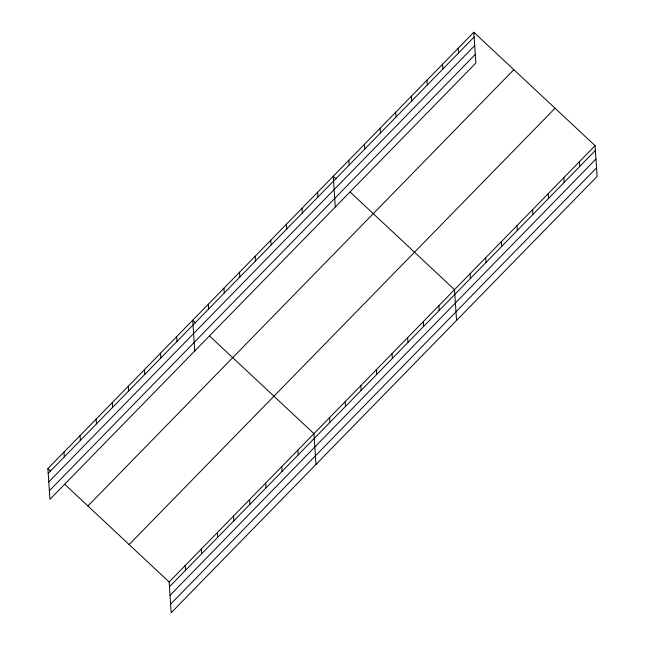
<?xml version="1.0" encoding="UTF-8"?>
<svg xmlns="http://www.w3.org/2000/svg" width="645" height="645" viewBox="0 0 645 645"><rect width="100%" height="100%" fill="white"/><g stroke="black" fill="none" stroke-linecap="round" stroke-linejoin="round"><path stroke-width="0.97" d="M473.817 32.25L475.857 63.008L49.939 499.327L47.891 468.568L473.817 32.25L595.061 145.673L597.109 176.432L171.183 612.75L169.143 581.992L64.742 484.331M48.214 473.349L474.131 37.023M48.778 481.92L474.704 45.602M49.367 490.756L475.292 54.43M87.905 506.003L513.831 69.676M129.129 544.565L555.055 108.239M169.143 581.992L595.061 145.673M169.458 586.765L595.383 150.446M170.03 595.343L595.948 159.017M170.611 604.172L596.536 167.853M336.069 178.867L333.263 176.238L335.303 206.997M350.106 191.992L454.507 289.653L456.555 320.412M195.516 322.847L192.71 320.226L194.75 350.977M209.552 335.981L313.954 433.642L315.994 464.4M47.891 468.568L50.705 471.197M579.444 161.669L579.766 166.442M563.827 177.665L564.149 182.438M548.21 193.669L548.532 198.442M532.593 209.665L532.915 214.438M516.976 225.661L517.29 230.434M501.359 241.657L501.673 246.438M485.741 257.661L486.056 262.434M458.2 48.246L458.514 53.027M470.124 273.657L470.439 278.43M442.583 64.25L442.897 69.023M426.966 80.246L427.28 85.019M438.89 305.657L439.205 310.43M411.349 96.242L411.663 101.015M423.273 321.653L423.588 326.426M395.732 112.246L396.046 117.019M407.656 337.649L407.971 342.422M380.115 128.242L380.429 133.015M392.039 353.654L392.353 358.427M364.498 144.238L364.812 149.011M376.422 369.65L376.736 374.423M348.881 160.234L349.195 165.015M360.805 385.646L361.119 390.418M345.188 401.65L345.502 406.423M317.646 192.234L317.961 197.007M329.571 417.646L329.885 422.419M302.029 208.23L302.344 213.011M286.412 224.234L286.727 229.007M297.861 450.129L298.183 454.902M270.795 240.23L271.11 245.003M281.776 466.609L282.091 471.382M255.178 256.226L255.493 261.007M265.684 483.089L265.998 487.87M239.561 272.23L239.875 277.003M249.591 499.577L249.913 504.35M223.944 288.226L224.258 292.999M233.498 516.056L233.821 520.837M208.327 304.222L208.641 308.995M217.413 532.544L217.728 537.317M201.321 549.024L201.635 553.797M176.617 336.706L176.932 341.479M185.228 565.512L185.55 570.285M160.524 353.186L160.847 357.967M144.44 369.674L144.754 374.447M128.347 386.153L128.661 390.926M112.254 402.641L112.577 407.414M96.169 419.121L96.484 423.894M80.077 435.609L80.391 440.382M63.984 452.089L64.298 456.862"/></g></svg>
